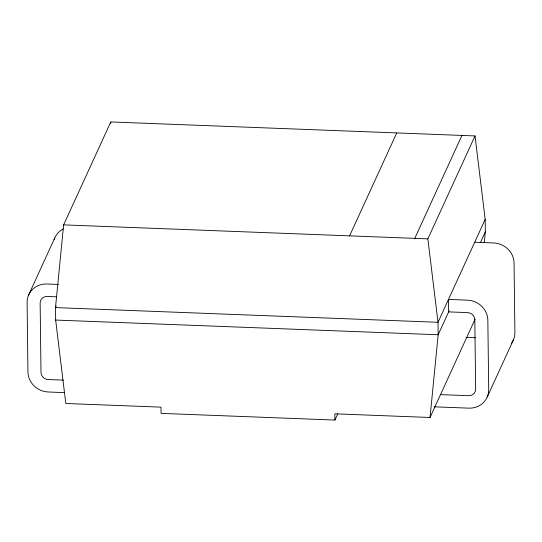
<?xml version="1.0" encoding="UTF-8"?>
<svg xmlns="http://www.w3.org/2000/svg" width="542" height="542" viewBox="0 0 542 542"><rect width="100%" height="100%" fill="white"/><g stroke="black" fill="none" stroke-linecap="round" stroke-linejoin="round"><path stroke-width="0.81" d="M484.263 242.687L485.327 231.82L485.178 219.361L475.022 135.934L110.792 121.943L63.624 224.876L55.501 307.605L55.657 320.065L65.806 403.492L160.988 407.144L161.069 413.377L334.936 420.057L337.747 413.912M110.629 123.617L110.792 121.943M334.936 420.057L334.854 413.824L430.036 417.482L438.16 334.76L438.011 322.294L427.855 238.873L475.022 135.934M28.543 295.18L54.749 237.992M56.205 306.067L55.501 307.605L438.011 322.294L485.178 219.361M349.576 235.865L396.744 132.932M414.779 238.365L461.947 135.432M449.074 310.945L438.16 334.76L55.657 320.065M480.402 242.579L485.327 231.82M430.036 417.482L475.097 319.157M487.251 396.968L513.457 339.787M63.624 224.876L427.855 238.873M474.697 242.233L493.654 242.965A20.386 19.038 24.6 0 1 514.053 263.005L514.9 332.47A20.386 19.038 24.6 0 1 511.391 343.384M58.563 284.442L47.025 284.001A20.386 19.038 24.6 0 0 27.1 302.49L27.947 371.961A20.386 19.038 24.6 0 0 48.346 391.995L64.403 392.611M56.246 296.813L47.174 296.46A7.202 6.721 24.6 0 0 40.142 302.992L40.989 372.462A7.202 6.721 24.6 0 0 48.191 379.536L63.407 380.118M466.086 337.395L475.381 337.754M440.727 394.617L468.62 395.687A7.202 6.721 24.6 0 0 475.652 389.156L474.806 319.685A7.202 6.721 24.6 0 0 467.604 312.612L448.641 311.88L448.491 299.421L467.455 300.153A20.386 19.038 24.6 0 1 487.847 320.187L488.694 389.657A20.386 19.038 24.6 0 1 468.769 408.146L434.115 406.818M54.166 239.55A20.386 19.038 24.6 0 1 63.184 229.009"/></g></svg>
